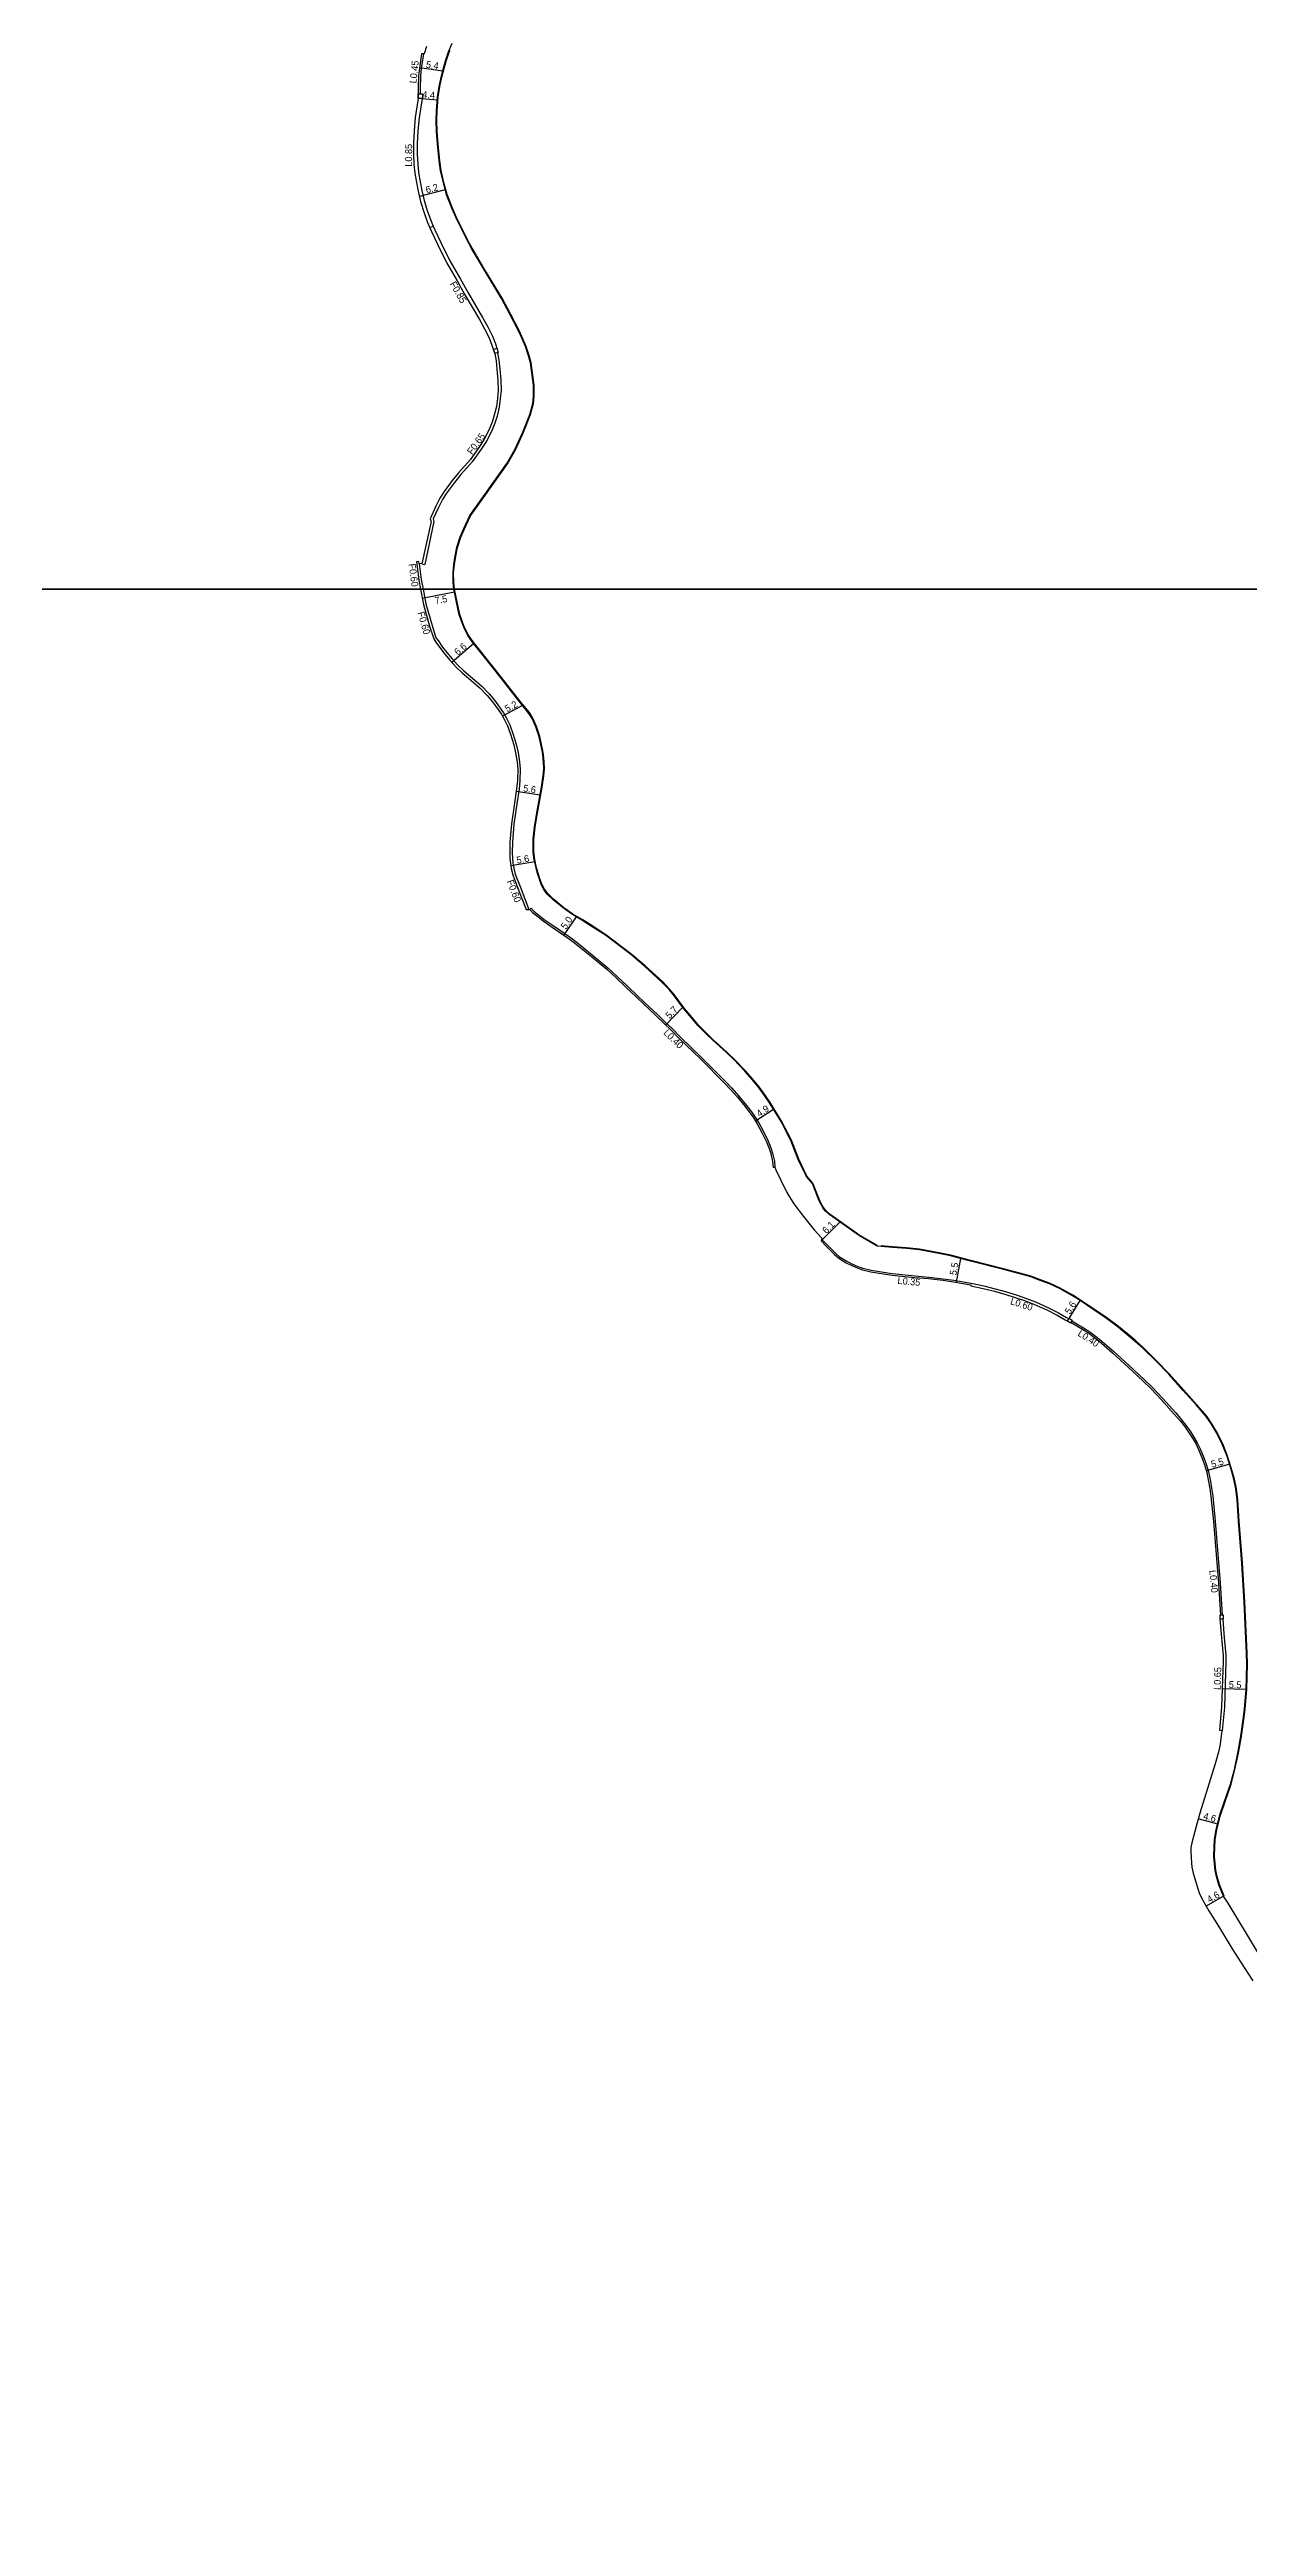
# Model space of a CAD drawing. Header units: metres. Extents: x -24000 to -20000, y -93000 to -89999.
# Drawn here: x -22975 to -22699, y -91645 to -91076 of the extents above; entities that cross this region are included whole.
import ezdxf

# ---------------------------------------------------------------- set-up
doc = ezdxf.new("R2010")
doc.units = ezdxf.units.M
doc.header["$LTSCALE"] = 2.5
for name, color, linetype in [('側溝・桝', 7, 'Continuous'), ('図郭', 7, 'Continuous'), ('幅員', 7, 'Continuous'), ('歩道・分離帯・安全施設', 7, 'Continuous'), ('道路', 7, 'Continuous')]:
    doc.layers.add(name, color=color, linetype=linetype)
doc.styles.get("Standard").update_dxf_attribs({"font": ''})
doc.styles.get('Standard').set_extended_font_data('@MS PGothic')

msp = doc.modelspace()

# ---------------------------------------------------------------- linework, layer by layer
at = {"layer": '側溝・桝'}
for points in [[(-22889.07, -91076.91), (-22889.58, -91080.28), (-22889.79, -91082.04), (-22889.86, -91084.74), (-22889.85, -91086.13)], [(-22889.41, -91087.23), (-22890.1, -91091.66), (-22890.34, -91094.67), (-22890.52, -91097.53), (-22890.54, -91100.01), (-22890.41, -91102.31), (-22890.19, -91104.23), (-22889.86, -91106.33), (-22889.46, -91108.35), (-22888.91, -91110.68), (-22888.12, -91113.18), (-22887.32, -91115.37), (-22886.81, -91116.57)], [(-22887.6, -91116.9), (-22886.81, -91116.57)], [(-22886.81, -91116.57), (-22886.46, -91117.4), (-22885.08, -91120.3), (-22883, -91124.52), (-22880.59, -91128.74), (-22878.79, -91131.91), (-22875.47, -91137.59), (-22874.25, -91139.73), (-22873.21, -91141.85), (-22872.52, -91143.61), (-22872.18, -91144.64)], [(-22872.04, -91145.65), (-22871.73, -91147.4), (-22871.51, -91149.34), (-22871.29, -91151.95), (-22871.24, -91154.25), (-22871.4, -91156.23), (-22871.64, -91158.14), (-22872.14, -91160.21), (-22872.64, -91161.86), (-22873.43, -91163.76), (-22874.58, -91166), (-22875.77, -91167.85), (-22877.85, -91170.72), (-22880.5, -91173.69), (-22881.97, -91175.48), (-22883.79, -91177.93), (-22884.73, -91179.43), (-22885.64, -91181.21), (-22886.81, -91183.89), (-22886.66, -91184.46), (-22888.77, -91194.37)], [(-22890.07, -91194.09), (-22889.58, -91197.79), (-22889.15, -91200)], [(-22889.42, -91194.23), (-22888.77, -91194.37)], [(-22889.15, -91200), (-22888.5, -91203.42), (-22887.1, -91208.39), (-22886.2, -91211.21), (-22885.73, -91211.86), (-22884.7, -91213.33), (-22883.73, -91214.61), (-22882.48, -91216.05), (-22881.23, -91217.45), (-22879.76, -91218.82), (-22877.25, -91220.97), (-22875.66, -91222.35), (-22873.97, -91224.09), (-22872.71, -91225.54), (-22870.64, -91228.45), (-22869.99, -91229.66), (-22869.22, -91231.25), (-22868.54, -91233.2), (-22867.73, -91235.68), (-22867.3, -91237.57), (-22866.98, -91239.69), (-22866.8, -91241.45), (-22866.88, -91244.03), (-22867.06, -91246.04), (-22867.59, -91249.36), (-22868.28, -91254.06), (-22868.6, -91258.23), (-22868.65, -91260.54), (-22868.6, -91261.89), (-22868.49, -91263.01), (-22868.29, -91264.17), (-22867.95, -91265.57), (-22866.87, -91268.43), (-22864.81, -91273.69)], [(-22864.62, -91273.69), (-22864.32, -91273.4)], [(-22864.32, -91273.4), (-22863.7, -91274.03), (-22862.51, -91275), (-22861.29, -91275.95), (-22859.24, -91277.39), (-22856.52, -91279.21), (-22854.81, -91280.46), (-22852.45, -91282.31), (-22850.17, -91284.19), (-22846.64, -91287.12), (-22844.49, -91289.08), (-22842.13, -91291.29), (-22839.88, -91293.46), (-22838.14, -91295.16), (-22835.23, -91297.86), (-22833.39, -91299.64), (-22831.98, -91301), (-22829.96, -91303.05), (-22825.09, -91307.69), (-22819.44, -91313.4), (-22818.2, -91314.7), (-22816.54, -91316.59), (-22814.76, -91318.75), (-22813.87, -91319.91), (-22812.92, -91321.22), (-22811.93, -91322.73), (-22810.88, -91324.76), (-22809.8, -91326.92), (-22809.15, -91328.51), (-22808.76, -91329.7), (-22808.36, -91331.57), (-22808.25, -91332.96)], [(-22797.5, -91349.47), (-22796.07, -91350.92), (-22795.17, -91351.87), (-22794.25, -91352.77), (-22793.36, -91353.51), (-22792.43, -91354.12), (-22791.68, -91354.57), (-22790.39, -91355.23), (-22789.17, -91355.76), (-22787.99, -91356.19), (-22786.12, -91356.6), (-22781.77, -91357.31), (-22780.52, -91357.49), (-22776, -91357.92), (-22772.86, -91358.19), (-22769.51, -91358.57), (-22767.11, -91358.91), (-22762.71, -91359.71)], [(-22762.71, -91359.71), (-22760.17, -91360.23), (-22757.53, -91360.88), (-22754.92, -91361.6), (-22752.5, -91362.36), (-22750.37, -91363.1), (-22748.3, -91363.91), (-22745.42, -91365.2), (-22743.02, -91366.4), (-22741.17, -91367.46), (-22740.63, -91367.78)], [(-22739.91, -91368.26), (-22737.22, -91369.84), (-22735.79, -91370.77), (-22733.45, -91372.56), (-22730.27, -91375.28), (-22725.68, -91379.52), (-22723.23, -91381.86), (-22721.48, -91383.54), (-22719.08, -91386.06), (-22716.04, -91389.44), (-22714.7, -91391.02), (-22713.71, -91392.24), (-22712.59, -91393.89), (-22711.84, -91395.01), (-22711.08, -91396.31), (-22710.41, -91397.71), (-22709.46, -91399.9), (-22708.92, -91401.49), (-22708.48, -91403), (-22708.13, -91404.72), (-22707.8, -91406.74), (-22707.53, -91408.59), (-22706.92, -91414.35), (-22706.36, -91421.93), (-22705.79, -91428.48), (-22705.32, -91435.96)], [(-22705.22, -91436.78), (-22704.93, -91440.26), (-22704.48, -91445.21), (-22704.47, -91446.59)], [(-22704.47, -91446.59), (-22704.83, -91457.09), (-22705.32, -91462.48)], [(-22705.44, -91462.46), (-22705.32, -91462.48)]]:
    msp.add_lwpolyline(points, dxfattribs=at)
for points in [[(-22890.28, -91087.23), (-22890.29, -91086.13), (-22889.3, -91086.13), (-22889.3, -91087.22)], [(-22872.68, -91145.87), (-22873, -91144.91), (-22872.18, -91144.64), (-22871.86, -91145.59)], [(-22740.2, -91368.75), (-22740.94, -91368.31), (-22740.56, -91367.66), (-22739.82, -91368.1)], [(-22705.87, -91435.95), (-22705.88, -91436.78), (-22705.06, -91436.78), (-22705.06, -91435.96)]]:
    msp.add_lwpolyline(points, close=True, dxfattribs=at)
at = {"layer": '図郭'}
for points in [[(-23200, -91200), (-22400, -91200), (-22400, -90600), (-23200, -90600)], [(-23200, -91800), (-22400, -91800), (-22400, -91200), (-23200, -91200)]]:
    msp.add_lwpolyline(points, close=True, dxfattribs=at)
at = {"layer": '幅員', "flags": 128}
for points in [[(-22884.66, -91080.95), (-22890.01, -91080.13)], [(-22885.91, -91087.56), (-22890.28, -91087.23)], [(-22884.06, -91108.17), (-22890.01, -91109.75)], [(-22881.93, -91200.75), (-22889.34, -91202.16)], [(-22877.52, -91212.55), (-22882.55, -91216.88)], [(-22866.28, -91226.77), (-22870.89, -91229.21)], [(-22862.25, -91247.42), (-22867.74, -91246.54)], [(-22863.48, -91262.73), (-22868.97, -91263.67)], [(-22853.97, -91275.35), (-22856.78, -91279.54)], [(-22829.41, -91296.16), (-22833.36, -91300.24)], [(-22808.54, -91319.64), (-22812.68, -91322.34)], [(-22793.26, -91345.58), (-22797.58, -91349.9)], [(-22765.52, -91353.93), (-22766.51, -91359.38)], [(-22740.94, -91368.31), (-22737.99, -91363.61)], [(-22703.68, -91401.19), (-22708.98, -91402.74)], [(-22699.81, -91453.06), (-22705.34, -91452.88)], [(-22706.38, -91484), (-22710.86, -91482.8)], [(-22705.02, -91500.59), (-22709.02, -91502.88)]]:
    msp.add_lwpolyline(points, dxfattribs=at)
at = {"layer": '歩道・分離帯・安全施設'}
for points in [[(-22881.92, -91200), (-22882.06, -91198.46), (-22882.13, -91196.27), (-22881.95, -91194.34), (-22881.66, -91192.42), (-22881.24, -91190.44), (-22880.5, -91188.06), (-22879.65, -91186.15), (-22878.27, -91183.16), (-22874.82, -91178.31), (-22869.76, -91171.24), (-22867.92, -91167.96), (-22866.23, -91164.27), (-22866.08, -91163.96), (-22864.49, -91159.9), (-22863.79, -91157.37), (-22863.6, -91155.65), (-22863.59, -91153.11), (-22864.28, -91147.96), (-22864.77, -91146.32), (-22865.44, -91144.2), (-22866.45, -91141.9), (-22867.05, -91140.55), (-22868.96, -91136.89), (-22871, -91133.09), (-22874.94, -91126.58), (-22877.87, -91121.62), (-22878.46, -91120.52), (-22881.22, -91115.13), (-22882.43, -91112.38), (-22883.6, -91109.28), (-22884.36, -91106.5), (-22885.01, -91103.79), (-22885.34, -91101.5), (-22885.63, -91098.45), (-22885.93, -91094.85), (-22886.01, -91092.22), (-22885.96, -91090.07), (-22885.71, -91086.88), (-22885.35, -91084.46), (-22884.87, -91082.33), (-22884.25, -91079.97), (-22883.78, -91078.38), (-22883.15, -91076.55), (-22882.97, -91076.1)], [(-22784.65, -91350.93), (-22788.92, -91348.48), (-22795.53, -91343.78), (-22796.47, -91342.94), (-22797.06, -91342.17), (-22797.48, -91341.46), (-22797.98, -91340.43), (-22799.48, -91336.6), (-22800.85, -91335.02), (-22802.71, -91331.08), (-22804.44, -91326.73), (-22806.7, -91322.33), (-22809.18, -91318.32), (-22810.49, -91316.35), (-22811.85, -91314.48), (-22813.43, -91312.58), (-22815.03, -91310.78), (-22817.54, -91308.17), (-22819.26, -91306.47), (-22822.42, -91303.62), (-22823.96, -91302.14), (-22825.74, -91300.33), (-22827.66, -91298.08), (-22829.03, -91296.41), (-22831.42, -91293.23), (-22832.47, -91291.97), (-22834.02, -91290.33), (-22838.11, -91286.64), (-22841.38, -91283.86), (-22847.14, -91279.47), (-22850.15, -91277.5), (-22852.6, -91275.97), (-22854.75, -91274.73), (-22856.79, -91273.27), (-22859.12, -91271.35), (-22860.49, -91270.02), (-22861.27, -91269.01), (-22861.76, -91268.03), (-22862.27, -91266.62), (-22862.67, -91265.33), (-22863.12, -91263.77), (-22863.43, -91262.22), (-22863.72, -91260.46), (-22863.72, -91259.57), (-22863.67, -91257.55), (-22863.39, -91254.78), (-22862.83, -91251.52), (-22861.77, -91245.55), (-22861.38, -91242.91), (-22861.27, -91241.34), (-22861.29, -91239.76), (-22861.47, -91238.09), (-22861.62, -91237.09), (-22862.32, -91233.91), (-22863.1, -91231.59), (-22863.92, -91229.69), (-22864.69, -91228.41), (-22866.96, -91225.65), (-22867.02, -91225.59), (-22872.47, -91218.61), (-22877.67, -91212.13), (-22878.75, -91210.6), (-22879.69, -91208.68), (-22880.69, -91205.87), (-22881.34, -91202.97), (-22881.91, -91200.05), (-22881.92, -91200)], [(-22704.89, -91500.52), (-22705.94, -91497.87), (-22706.5, -91496.03), (-22706.8, -91494.6), (-22706.98, -91493.05), (-22707.11, -91491.4), (-22707.05, -91489.21), (-22706.93, -91487.58), (-22706.54, -91485.27), (-22705.72, -91481.91), (-22704.72, -91479.03), (-22703.26, -91474.83), (-22702.4, -91471.45), (-22701.59, -91467.69), (-22700.89, -91463.75), (-22700.32, -91459.39), (-22700.03, -91457.5), (-22699.66, -91453.07), (-22699.5, -91447.24), (-22699.62, -91444.7), (-22700.12, -91432.92), (-22700.66, -91423.93), (-22701.46, -91414.33), (-22701.72, -91409.45), (-22702.05, -91406.91), (-22702.52, -91404.64), (-22703.24, -91402.07), (-22704.17, -91399.19), (-22705.23, -91396.53), (-22706.41, -91394.06), (-22707.69, -91391.91), (-22708.9, -91390.17), (-22711.17, -91387.56), (-22714.19, -91384.21), (-22717.54, -91380.45), (-22720.44, -91377.46), (-22723.46, -91374.44), (-22725.23, -91372.88), (-22727.15, -91371.27), (-22729.17, -91369.59), (-22731.89, -91367.61), (-22737.9, -91363.48), (-22739.67, -91362.37), (-22742.73, -91360.67), (-22745.04, -91359.64), (-22747.15, -91358.82), (-22749.33, -91358.03), (-22751.88, -91357.28), (-22755.62, -91356.32), (-22763.18, -91354.39), (-22767.78, -91353.19), (-22770.51, -91352.6), (-22774.95, -91351.82), (-22777.97, -91351.46), (-22781.19, -91351.25), (-22783.81, -91351.01)]]:
    msp.add_lwpolyline(points, dxfattribs=at)
at = {"layer": '道路'}
for points in [[(-22888.35, -91075.27), (-22888.89, -91076.91), (-22889.51, -91076.9), (-22890.02, -91080.22), (-22890.23, -91082.01), (-22890.3, -91084.74), (-22890.28, -91087.23), (-22890.95, -91091.56), (-22891.2, -91094.61), (-22891.38, -91097.5), (-22891.4, -91100.03), (-22891.27, -91102.38), (-22891.05, -91104.34), (-22890.71, -91106.48), (-22890.3, -91108.53), (-22889.74, -91110.9), (-22888.94, -91113.46), (-22888.12, -91115.68), (-22887.24, -91117.75), (-22885.86, -91120.67), (-22883.76, -91124.93), (-22881.34, -91129.16), (-22879.53, -91132.34), (-22876.21, -91138.02), (-22875.01, -91140.13), (-22874, -91142.2), (-22873.33, -91143.91), (-22872.68, -91145.87), (-22872.39, -91147.49), (-22872.18, -91149.41), (-22871.96, -91151.99), (-22871.91, -91154.23), (-22872.06, -91156.17), (-22872.3, -91158.02), (-22872.78, -91160.03), (-22873.27, -91161.63), (-22874.04, -91163.47), (-22875.16, -91165.67), (-22876.32, -91167.48), (-22878.37, -91170.3), (-22881, -91173.26), (-22882.5, -91175.07), (-22884.34, -91177.55), (-22885.31, -91179.1), (-22886.25, -91180.93), (-22887.52, -91183.84), (-22887.34, -91184.48), (-22889.42, -91194.23), (-22890.07, -91194.09), (-22890.13, -91193.67), (-22890.69, -91193.74), (-22890.15, -91197.88), (-22889.75, -91200)], [(-22882.07, -91200), (-22882.21, -91198.47), (-22882.28, -91196.26), (-22882.1, -91194.32), (-22881.81, -91192.39), (-22881.39, -91190.4), (-22880.64, -91188.01), (-22879.79, -91186.09), (-22878.4, -91183.09), (-22874.94, -91178.22), (-22869.89, -91171.16), (-22868.05, -91167.89), (-22866.37, -91164.21), (-22866.21, -91163.9), (-22864.64, -91159.85), (-22863.94, -91157.35), (-22863.75, -91155.64), (-22863.74, -91153.12), (-22864.43, -91147.99), (-22864.91, -91146.37), (-22865.58, -91144.25), (-22866.59, -91141.96), (-22867.19, -91140.61), (-22869.1, -91136.96), (-22871.13, -91133.17), (-22875.07, -91126.65), (-22878.01, -91121.69), (-22878.59, -91120.59), (-22881.36, -91115.2), (-22882.57, -91112.43), (-22883.75, -91109.33), (-22884.5, -91106.54), (-22885.16, -91103.82), (-22885.49, -91101.52), (-22885.78, -91098.46), (-22886.08, -91094.86), (-22886.16, -91092.22), (-22886.11, -91090.06), (-22885.86, -91086.86), (-22885.49, -91084.43), (-22885.01, -91082.29), (-22884.4, -91079.93), (-22883.92, -91078.34), (-22883.29, -91076.49), (-22882.47, -91074.46)], [(-22889.75, -91200), (-22889.07, -91203.56), (-22887.66, -91208.56), (-22886.72, -91211.47), (-22886.21, -91212.2), (-22885.17, -91213.68), (-22884.18, -91214.97), (-22882.92, -91216.44), (-22881.65, -91217.86), (-22880.14, -91219.25), (-22877.64, -91221.41), (-22876.07, -91222.78), (-22874.4, -91224.49), (-22873.17, -91225.91), (-22871.14, -91228.75), (-22870.51, -91229.93), (-22869.76, -91231.47), (-22869.09, -91233.39), (-22868.29, -91235.84), (-22867.87, -91237.67), (-22867.56, -91239.76), (-22867.39, -91241.47), (-22867.47, -91243.99), (-22867.64, -91245.96), (-22868.17, -91249.27), (-22868.86, -91253.99), (-22869.19, -91258.2), (-22869.23, -91260.54), (-22869.19, -91261.93), (-22869.07, -91263.09), (-22868.87, -91264.28), (-22868.51, -91265.74), (-22867.41, -91268.64), (-22865.43, -91273.69), (-22864.62, -91273.69), (-22863.98, -91274.34), (-22862.77, -91275.33), (-22861.53, -91276.28), (-22859.48, -91277.73), (-22856.76, -91279.55), (-22855.06, -91280.79), (-22852.71, -91282.63), (-22850.43, -91284.51), (-22846.91, -91287.43), (-22844.77, -91289.38), (-22842.41, -91291.59), (-22840.16, -91293.76), (-22838.42, -91295.46), (-22835.51, -91298.16), (-22833.68, -91299.93), (-22832.27, -91301.3), (-22830.25, -91303.34), (-22825.38, -91307.99), (-22819.74, -91313.69), (-22818.5, -91314.98), (-22816.85, -91316.86), (-22815.08, -91319), (-22814.2, -91320.16), (-22813.25, -91321.45), (-22812.29, -91322.94), (-22811.24, -91324.95), (-22810.18, -91327.09), (-22809.53, -91328.66), (-22809.16, -91329.81), (-22808.76, -91331.63), (-22808.66, -91332.97)], [(-22881.93, -91200.75), (-22882.06, -91200.07), (-22882.07, -91200)], [(-22696.56, -91514.53), (-22699.31, -91509.89), (-22704, -91502.19), (-22705.02, -91500.59), (-22706.08, -91497.92), (-22706.65, -91496.06), (-22706.95, -91494.62), (-22707.13, -91493.06), (-22707.26, -91491.4), (-22707.2, -91489.21), (-22707.08, -91487.57), (-22706.69, -91485.24), (-22705.86, -91481.86), (-22704.86, -91478.98), (-22703.4, -91474.79), (-22702.54, -91471.41), (-22701.74, -91467.66), (-22701.04, -91463.73), (-22700.47, -91459.37), (-22700.18, -91457.48), (-22699.81, -91453.06), (-22699.65, -91447.24), (-22699.77, -91444.71), (-22700.27, -91432.93), (-22700.81, -91423.95), (-22701.61, -91414.34), (-22701.87, -91409.46), (-22702.2, -91406.93), (-22702.66, -91404.67), (-22703.39, -91402.11), (-22704.31, -91399.24), (-22705.37, -91396.59), (-22706.54, -91394.13), (-22707.82, -91391.99), (-22709.02, -91390.26), (-22711.28, -91387.66), (-22714.3, -91384.31), (-22717.65, -91380.55), (-22720.54, -91377.56), (-22723.56, -91374.55), (-22725.33, -91372.99), (-22727.24, -91371.38), (-22729.27, -91369.71), (-22731.97, -91367.73), (-22737.98, -91363.61), (-22739.74, -91362.5), (-22742.8, -91360.8), (-22745.1, -91359.78), (-22747.2, -91358.96), (-22749.38, -91358.17), (-22751.92, -91357.42), (-22755.65, -91356.47), (-22763.22, -91354.53), (-22767.82, -91353.33), (-22770.54, -91352.75), (-22774.98, -91351.97), (-22777.98, -91351.61), (-22781.2, -91351.4), (-22784.7, -91351.08), (-22789, -91348.6), (-22795.63, -91343.89), (-22796.58, -91343.05), (-22797.18, -91342.25), (-22797.61, -91341.53), (-22798.12, -91340.49), (-22799.61, -91336.68), (-22800.98, -91335.11), (-22802.85, -91331.13), (-22804.57, -91326.8), (-22806.83, -91322.41), (-22809.3, -91318.4), (-22810.61, -91316.43), (-22811.97, -91314.57), (-22813.54, -91312.68), (-22815.14, -91310.88), (-22817.64, -91308.28), (-22819.37, -91306.58), (-22822.53, -91303.73), (-22824.06, -91302.24), (-22825.85, -91300.43), (-22827.77, -91298.17), (-22829.15, -91296.5), (-22831.53, -91293.32), (-22832.58, -91292.07), (-22834.13, -91290.44), (-22838.21, -91286.75), (-22841.48, -91283.97), (-22847.23, -91279.59), (-22850.24, -91277.63), (-22852.68, -91276.1), (-22854.83, -91274.85), (-22856.89, -91273.38), (-22859.22, -91271.46), (-22860.6, -91270.12), (-22861.39, -91269.09), (-22861.9, -91268.09), (-22862.42, -91266.67), (-22862.81, -91265.38), (-22863.26, -91263.81), (-22863.58, -91262.25), (-22863.87, -91260.47), (-22863.87, -91259.57), (-22863.82, -91257.54), (-22863.54, -91254.76), (-22862.98, -91251.49), (-22861.92, -91245.52), (-22861.53, -91242.9), (-22861.42, -91241.34), (-22861.44, -91239.77), (-22861.61, -91238.11), (-22861.77, -91237.12), (-22862.46, -91233.95), (-22863.24, -91231.65), (-22864.05, -91229.76), (-22864.83, -91228.62), (-22867.07, -91225.75), (-22867.14, -91225.68), (-22872.59, -91218.71), (-22877.79, -91212.22), (-22878.88, -91210.67), (-22879.82, -91208.74), (-22880.83, -91205.91), (-22881.49, -91203), (-22881.93, -91200.75)], [(-22808.66, -91332.97), (-22808.25, -91332.96), (-22808.02, -91333.52), (-22806.96, -91335.8), (-22805.5, -91338.74), (-22803.87, -91341.36), (-22801.64, -91344.29), (-22799.2, -91347.33), (-22797.46, -91349.25), (-22797.58, -91349.9), (-22796.33, -91351.17), (-22795.43, -91352.12), (-22794.5, -91353.04), (-22793.58, -91353.8), (-22792.62, -91354.43), (-22791.85, -91354.89), (-22790.55, -91355.55), (-22789.31, -91356.09), (-22788.09, -91356.54), (-22786.18, -91356.96), (-22781.83, -91357.67), (-22780.57, -91357.85), (-22776.04, -91358.28), (-22772.89, -91358.55), (-22769.56, -91358.93), (-22767.16, -91359.26), (-22763.15, -91359.99), (-22763.19, -91360.24), (-22760.3, -91360.84), (-22757.69, -91361.48), (-22755.1, -91362.19), (-22752.7, -91362.94), (-22750.58, -91363.68), (-22748.54, -91364.48), (-22745.69, -91365.75), (-22743.31, -91366.95), (-22741.48, -91368), (-22740.2, -91368.75), (-22740.1, -91368.62), (-22737.44, -91370.19), (-22736.02, -91371.1), (-22733.71, -91372.88), (-22730.54, -91375.59), (-22725.95, -91379.82), (-22723.51, -91382.15), (-22721.76, -91383.83), (-22719.38, -91386.33), (-22716.35, -91389.71), (-22715.02, -91391.28), (-22714.04, -91392.48), (-22712.93, -91394.12), (-22712.19, -91395.22), (-22711.44, -91396.5), (-22710.78, -91397.88), (-22709.84, -91400.05), (-22709.31, -91401.61), (-22708.88, -91403.1), (-22708.53, -91404.8), (-22708.2, -91406.8), (-22707.94, -91408.64), (-22707.32, -91414.39), (-22706.76, -91421.96), (-22706.2, -91428.51), (-22705.73, -91435.95), (-22705.87, -91435.95), (-22705.88, -91436.77), (-22705.59, -91440.32), (-22705.13, -91445.24), (-22705.13, -91446.62)], [(-22705.12, -91446.57), (-22705.48, -91457.04), (-22705.97, -91462.36), (-22705.44, -91462.46), (-22705.84, -91465.63), (-22706.14, -91467.14), (-22706.96, -91470.12), (-22708.03, -91473.61), (-22709.44, -91478.05), (-22710.29, -91480.67), (-22711.25, -91484.24), (-22712.29, -91488.33), (-22712.53, -91489.33), (-22712.58, -91490.23), (-22712.48, -91491.83), (-22712.31, -91493.92), (-22711.98, -91495.27), (-22711.04, -91498.56), (-22710.67, -91499.8), (-22709.97, -91501.23), (-22708.42, -91503.93), (-22706.17, -91507.47), (-22703.05, -91512.69), (-22700.31, -91516.95), (-22698.27, -91520.05)]]:
    msp.add_lwpolyline(points, dxfattribs=at)

# ---------------------------------------------------------------- texts
at = {"layer": '側溝・桝'}
for s, rotation, p in [('L0.45', 83.4602, (-22890.73, -91083.79)), ('L0.85', 89.5785, (-22891.71, -91102.89)), ('F0.85', 299.5895, (-22883.09, -91129.82)), ('F0.65', 53.9835, (-22877.89, -91169.22)), ('F0.60', 277.4485, (-22892.5, -91194.24)), ('F0.60', 285.7427, (-22890.46, -91205.45)), ('F0.60', 290.7611, (-22869.94, -91267.21)), ('L0.40', 315.9049, (-22834, -91302.2)), ('L0.35', 354.5712, (-22780.08, -91359.75)), ('L0.60', 342.5875, (-22754.22, -91364.41)), ('L0.40', 327.2499, (-22738.72, -91371.56)), ('L0.40', 274.8925, (-22708.3, -91425.63)), ('L0.65', 88.0399, (-22705.71, -91453.15))]:
    msp.add_text(s, height=1.6, rotation=rotation, dxfattribs=at).set_placement(p)
at = {"layer": '幅員'}
for s, rotation, p in [('5.4', 351.25, (-22888.59, -91080.1)), ('4.4', 355.7534, (-22889.4, -91087.05)), ('6.2', 14.8563, (-22888.34, -91109.04)), ('7.5', 10.8099, (-22886.33, -91203.5)), ('6.6', 40.701, (-22881.16, -91215.36)), ('5.2', 27.8802, (-22869.83, -91228.37)), ('5.6', 350.9217, (-22866.22, -91246.53)), ('5.6', 9.7181, (-22867.53, -91263.17)), ('5.0', 56.1164, (-22856.3, -91278.39)), ('5.7', 45.9049, (-22832.45, -91298.94)), ('4.9', 33.1257, (-22811.83, -91321.48)), ('6.1', 45.0184, (-22796.39, -91348.36)), ('5.5', 79.6931, (-22766.49, -91357.87)), ('5.6', 57.8709, (-22740.35, -91366.91)), ('5.5', 16.3101, (-22707.63, -91402.08)), ('5.5', 358.0399, (-22703.85, -91452.68)), ('4.6', 344.9515, (-22709.81, -91482.82)), ('4.6', 29.8681, (-22708.27, -91502.16))]:
    msp.add_text(s, height=1.6, rotation=rotation, dxfattribs=at).set_placement(p)

doc.saveas('drawing.dxf')
